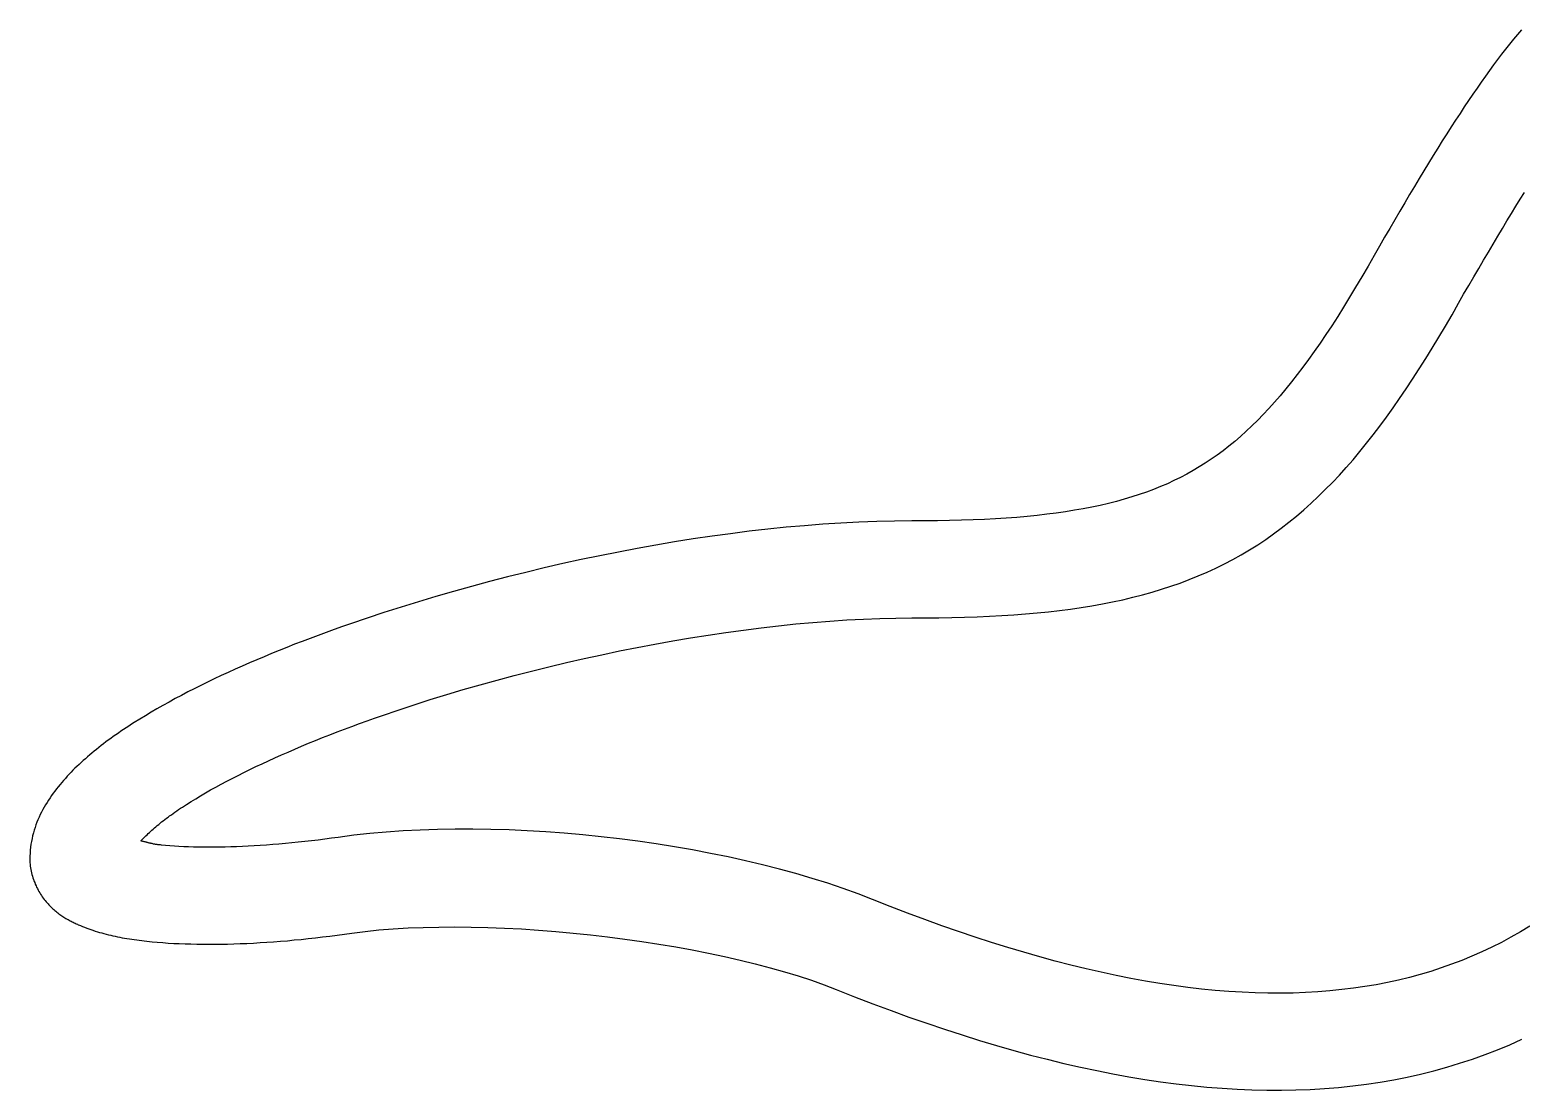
# Model space of a CAD drawing. Extents: x 0 to 745, y 0 to 539.
# Drawn here: x 287.6 to 299.9, y 410.1 to 418.85 of the extents above; entities that cross this region are included whole.
import ezdxf

# ---------------------------------------------------------------- set-up
doc = ezdxf.new("R2010")
doc.units = 0
doc.layers.get('0').update_dxf_attribs({"linetype": 'CONTINUOUS'})

msp = doc.modelspace()

# ---------------------------------------------------------------- linework, layer by layer
at = {"color": 7}
for points in [[(299.902, 418.854), (299.886, 418.835), (299.87, 418.816), (299.854, 418.796), (299.837, 418.777)], [(299.837, 418.777), (299.805, 418.736), (299.772, 418.695), (299.739, 418.652), (299.706, 418.609), (299.673, 418.564), (299.639, 418.518), (299.605, 418.471), (299.571, 418.423), (299.536, 418.373), (299.502, 418.323), (299.467, 418.271), (299.431, 418.218), (299.396, 418.164), (299.36, 418.109), (299.323, 418.053), (299.287, 417.996), (299.25, 417.937), (299.212, 417.877), (299.174, 417.816), (299.136, 417.754), (299.098, 417.691), (299.059, 417.626), (299.02, 417.561), (298.98, 417.494), (298.94, 417.426), (298.899, 417.357), (298.858, 417.286), (298.816, 417.214), (298.774, 417.142), (298.732, 417.067), (298.689, 416.992)], [(299.384, 416.597), (299.426, 416.671), (299.468, 416.743), (299.509, 416.814), (299.55, 416.884), (299.59, 416.953), (299.63, 417.02), (299.669, 417.086), (299.707, 417.151), (299.746, 417.215), (299.783, 417.277), (299.82, 417.338), (299.857, 417.397), (299.893, 417.455), (299.929, 417.512)], [(298.689, 416.992), (298.637, 416.902), (298.586, 416.814), (298.535, 416.729), (298.485, 416.646), (298.436, 416.565), (298.387, 416.488), (298.338, 416.412), (298.29, 416.339), (298.242, 416.268), (298.194, 416.2), (298.147, 416.134), (298.1, 416.069), (298.053, 416.008), (298.006, 415.948), (297.96, 415.89), (297.913, 415.834), (297.867, 415.781), (297.82, 415.729), (297.773, 415.679), (297.727, 415.631), (297.68, 415.585), (297.633, 415.541), (297.585, 415.498), (297.538, 415.457), (297.49, 415.418), (297.442, 415.38), (297.393, 415.344), (297.344, 415.31), (297.294, 415.277), (297.244, 415.246), (297.194, 415.216)], [(297.592, 414.522), (297.66, 414.562), (297.727, 414.604), (297.793, 414.648), (297.858, 414.693), (297.922, 414.74), (297.984, 414.789), (298.046, 414.839), (298.107, 414.892), (298.167, 414.946), (298.227, 415.001), (298.285, 415.059), (298.344, 415.118), (298.401, 415.179), (298.458, 415.242), (298.514, 415.306), (298.57, 415.373), (298.625, 415.441), (298.68, 415.511), (298.735, 415.583), (298.789, 415.657), (298.844, 415.733), (298.898, 415.81), (298.952, 415.89), (299.005, 415.971), (299.059, 416.055), (299.113, 416.14), (299.167, 416.227), (299.221, 416.317), (299.275, 416.408), (299.33, 416.501), (299.384, 416.597)], [(297.194, 415.216), (297.142, 415.187), (297.09, 415.159), (297.036, 415.133), (296.982, 415.108), (296.926, 415.084), (296.869, 415.061), (296.81, 415.039), (296.75, 415.018), (296.689, 414.998), (296.626, 414.979), (296.562, 414.962), (296.496, 414.945), (296.429, 414.929), (296.36, 414.914), (296.289, 414.901), (296.217, 414.888), (296.142, 414.876), (296.066, 414.865), (295.987, 414.855), (295.907, 414.846), (295.825, 414.838), (295.74, 414.83), (295.653, 414.824), (295.565, 414.818), (295.473, 414.813), (295.38, 414.809), (295.284, 414.806), (295.185, 414.803), (295.085, 414.801), (294.981, 414.8), (294.875, 414.8)], [(294.875, 414.8), (294.731, 414.799), (294.585, 414.796), (294.438, 414.79), (294.29, 414.783), (294.141, 414.773), (293.99, 414.761), (293.839, 414.748), (293.687, 414.732), (293.534, 414.715), (293.38, 414.695), (293.227, 414.674), (293.072, 414.652), (292.918, 414.627), (292.764, 414.601), (292.609, 414.573), (292.455, 414.544), (292.301, 414.513), (292.148, 414.481), (291.995, 414.448), (291.843, 414.413), (291.691, 414.376), (291.54, 414.339), (291.391, 414.3), (291.242, 414.26), (291.095, 414.219), (290.949, 414.177), (290.805, 414.134), (290.662, 414.09), (290.521, 414.044), (290.382, 413.998), (290.245, 413.952)], [(294.875, 414), (294.986, 414), (295.096, 414.001), (295.204, 414.003), (295.31, 414.006), (295.413, 414.01), (295.516, 414.014), (295.616, 414.019), (295.715, 414.026), (295.812, 414.033), (295.907, 414.041), (296.001, 414.051), (296.093, 414.061), (296.183, 414.073), (296.272, 414.086), (296.36, 414.1), (296.446, 414.116), (296.531, 414.132), (296.614, 414.15), (296.696, 414.17), (296.777, 414.19), (296.857, 414.213), (296.935, 414.236), (297.012, 414.261), (297.088, 414.288), (297.163, 414.316), (297.237, 414.346), (297.31, 414.378), (297.382, 414.411), (297.453, 414.446), (297.523, 414.483), (297.592, 414.522)], [(290.245, 413.952), (290.178, 413.928), (290.11, 413.904), (290.044, 413.88), (289.978, 413.855), (289.912, 413.831), (289.847, 413.806), (289.783, 413.782), (289.72, 413.757), (289.657, 413.731), (289.594, 413.706), (289.533, 413.68), (289.472, 413.655), (289.412, 413.629), (289.352, 413.603), (289.293, 413.577), (289.235, 413.55), (289.178, 413.524), (289.121, 413.497), (289.065, 413.47), (289.01, 413.443), (288.956, 413.416), (288.903, 413.389), (288.85, 413.361), (288.799, 413.334), (288.748, 413.306), (288.698, 413.278), (288.648, 413.25), (288.6, 413.221), (288.553, 413.193), (288.506, 413.165), (288.461, 413.136)], [(290.508, 413.195), (290.637, 413.239), (290.769, 413.283), (290.902, 413.326), (291.038, 413.367), (291.175, 413.408), (291.313, 413.448), (291.454, 413.487), (291.595, 413.525), (291.738, 413.561), (291.881, 413.597), (292.026, 413.631), (292.171, 413.665), (292.317, 413.696), (292.463, 413.727), (292.61, 413.756), (292.756, 413.784), (292.903, 413.81), (293.049, 413.835), (293.196, 413.858), (293.341, 413.88), (293.487, 413.9), (293.631, 413.919), (293.775, 413.935), (293.917, 413.95), (294.059, 413.963), (294.199, 413.974), (294.338, 413.983), (294.475, 413.991), (294.61, 413.996), (294.743, 413.999), (294.875, 414)], [(288.892, 412.461), (288.93, 412.485), (288.968, 412.508), (289.008, 412.532), (289.049, 412.556), (289.091, 412.58), (289.134, 412.604), (289.179, 412.628), (289.224, 412.652), (289.27, 412.676), (289.317, 412.7), (289.366, 412.724), (289.415, 412.749), (289.465, 412.773), (289.516, 412.797), (289.568, 412.821), (289.621, 412.845), (289.675, 412.869), (289.73, 412.893), (289.785, 412.917), (289.841, 412.941), (289.898, 412.965), (289.956, 412.988), (290.015, 413.012), (290.074, 413.035), (290.134, 413.059), (290.195, 413.082), (290.256, 413.105), (290.318, 413.128), (290.381, 413.15), (290.444, 413.173), (290.508, 413.195)], [(288.461, 413.136), (288.439, 413.122), (288.416, 413.107), (288.394, 413.093), (288.373, 413.078), (288.351, 413.064), (288.33, 413.049), (288.309, 413.035), (288.288, 413.02), (288.268, 413.005), (288.247, 412.99), (288.227, 412.976), (288.207, 412.961), (288.188, 412.946), (288.168, 412.931), (288.149, 412.915), (288.131, 412.9), (288.112, 412.885), (288.094, 412.87), (288.075, 412.854), (288.058, 412.838), (288.04, 412.823), (288.023, 412.807), (288.006, 412.791), (287.989, 412.775), (287.972, 412.759), (287.956, 412.743), (287.94, 412.726), (287.924, 412.71), (287.908, 412.693), (287.893, 412.676), (287.878, 412.659)], [(287.878, 412.659), (287.863, 412.642), (287.849, 412.625), (287.834, 412.607), (287.82, 412.589), (287.806, 412.571), (287.793, 412.553), (287.779, 412.534), (287.767, 412.516), (287.754, 412.496), (287.742, 412.477), (287.73, 412.458), (287.718, 412.438), (287.707, 412.418), (287.696, 412.397), (287.686, 412.377), (287.677, 412.356), (287.667, 412.334), (287.659, 412.313), (287.65, 412.291), (287.643, 412.269), (287.636, 412.247), (287.629, 412.225), (287.623, 412.202), (287.618, 412.179), (287.613, 412.155), (287.609, 412.132), (287.606, 412.108), (287.603, 412.084), (287.602, 412.059), (287.6, 412.034), (287.6, 412.009)], [(288.516, 412.159), (288.524, 412.168), (288.532, 412.176), (288.54, 412.185), (288.549, 412.194), (288.558, 412.202), (288.567, 412.211), (288.577, 412.22), (288.587, 412.229), (288.597, 412.239), (288.607, 412.248), (288.618, 412.257), (288.629, 412.267), (288.64, 412.276), (288.651, 412.286), (288.663, 412.296), (288.675, 412.306), (288.687, 412.316), (288.7, 412.326), (288.713, 412.336), (288.726, 412.346), (288.74, 412.356), (288.753, 412.366), (288.768, 412.376), (288.782, 412.387), (288.797, 412.397), (288.812, 412.408), (288.827, 412.418), (288.843, 412.429), (288.859, 412.439), (288.875, 412.45), (288.892, 412.461)], [(290.144, 412.189), (290.088, 412.181), (290.032, 412.174), (289.977, 412.167), (289.922, 412.16), (289.868, 412.154), (289.814, 412.148), (289.761, 412.143), (289.708, 412.138), (289.655, 412.133), (289.603, 412.129), (289.552, 412.125), (289.501, 412.122), (289.451, 412.119), (289.402, 412.116), (289.353, 412.114), (289.305, 412.112), (289.258, 412.11), (289.211, 412.109), (289.165, 412.108), (289.12, 412.108), (289.076, 412.108), (289.033, 412.108), (288.99, 412.109), (288.949, 412.109), (288.908, 412.111), (288.869, 412.112), (288.83, 412.114), (288.792, 412.116), (288.756, 412.119), (288.72, 412.122), (288.686, 412.125)], [(294.55, 411.677), (294.431, 411.723), (294.309, 411.767), (294.182, 411.81), (294.052, 411.85), (293.919, 411.89), (293.783, 411.927), (293.644, 411.962), (293.503, 411.996), (293.359, 412.028), (293.213, 412.057), (293.066, 412.085), (292.917, 412.111), (292.767, 412.135), (292.616, 412.157), (292.464, 412.176), (292.312, 412.194), (292.16, 412.21), (292.007, 412.223), (291.855, 412.234), (291.703, 412.243), (291.553, 412.25), (291.403, 412.255), (291.254, 412.257), (291.108, 412.257), (290.962, 412.254), (290.819, 412.249), (290.679, 412.242), (290.54, 412.233), (290.405, 412.221), (290.273, 412.206), (290.144, 412.189)], [(288.686, 412.125), (288.678, 412.126), (288.67, 412.127), (288.663, 412.127), (288.656, 412.128), (288.649, 412.129), (288.643, 412.13), (288.637, 412.131), (288.631, 412.132), (288.625, 412.133), (288.619, 412.134), (288.614, 412.135), (288.609, 412.137), (288.604, 412.138), (288.599, 412.139), (288.594, 412.14), (288.589, 412.141), (288.585, 412.142), (288.58, 412.143), (288.575, 412.145), (288.571, 412.146), (288.566, 412.147), (288.561, 412.148), (288.557, 412.149), (288.552, 412.151), (288.547, 412.152), (288.542, 412.153), (288.537, 412.154), (288.532, 412.156), (288.527, 412.157), (288.521, 412.158), (288.516, 412.159)], [(287.6, 412.009), (287.6, 411.995), (287.601, 411.981), (287.602, 411.966), (287.604, 411.952), (287.606, 411.938), (287.608, 411.924), (287.611, 411.91), (287.614, 411.896), (287.617, 411.882), (287.621, 411.869), (287.625, 411.855), (287.63, 411.842), (287.634, 411.829), (287.64, 411.816), (287.645, 411.803), (287.651, 411.79), (287.656, 411.778), (287.662, 411.766), (287.669, 411.754), (287.675, 411.742), (287.682, 411.73), (287.689, 411.719), (287.696, 411.708), (287.703, 411.698), (287.711, 411.687), (287.718, 411.677), (287.726, 411.667), (287.734, 411.658), (287.742, 411.649), (287.75, 411.64), (287.758, 411.631)], [(287.758, 411.631), (287.766, 411.623), (287.774, 411.615), (287.782, 411.607), (287.79, 411.6), (287.798, 411.593), (287.807, 411.586), (287.815, 411.579), (287.823, 411.572), (287.831, 411.566), (287.84, 411.559), (287.848, 411.553), (287.856, 411.547), (287.865, 411.542), (287.873, 411.536), (287.881, 411.531), (287.89, 411.525), (287.898, 411.52), (287.907, 411.515), (287.915, 411.51), (287.924, 411.506), (287.932, 411.501), (287.941, 411.497), (287.949, 411.492), (287.958, 411.488), (287.966, 411.484), (287.975, 411.48), (287.983, 411.476), (287.992, 411.472), (288, 411.468), (288.009, 411.465), (288.017, 411.461)], [(298.322, 410.922), (298.223, 410.914), (298.122, 410.908), (298.02, 410.904), (297.917, 410.903), (297.812, 410.903), (297.705, 410.906), (297.598, 410.91), (297.488, 410.917), (297.377, 410.926), (297.265, 410.937), (297.151, 410.95), (297.036, 410.966), (296.919, 410.983), (296.801, 411.003), (296.681, 411.025), (296.559, 411.049), (296.437, 411.075), (296.312, 411.104), (296.186, 411.134), (296.058, 411.167), (295.929, 411.202), (295.799, 411.24), (295.666, 411.279), (295.532, 411.321), (295.397, 411.365), (295.26, 411.411), (295.121, 411.46), (294.981, 411.511), (294.839, 411.564), (294.695, 411.619), (294.55, 411.677)], [(288.017, 411.461), (288.034, 411.454), (288.051, 411.447), (288.069, 411.44), (288.086, 411.434), (288.104, 411.428), (288.121, 411.422), (288.139, 411.416), (288.157, 411.41), (288.175, 411.405), (288.193, 411.4), (288.211, 411.395), (288.229, 411.39), (288.248, 411.385), (288.267, 411.381), (288.285, 411.377), (288.304, 411.373), (288.323, 411.369), (288.342, 411.365), (288.362, 411.361), (288.381, 411.358), (288.401, 411.355), (288.421, 411.351), (288.441, 411.348), (288.461, 411.345), (288.482, 411.343), (288.502, 411.34), (288.523, 411.337), (288.544, 411.335), (288.565, 411.333), (288.586, 411.33), (288.608, 411.328)], [(290.256, 411.398), (290.366, 411.413), (290.479, 411.425), (290.598, 411.434), (290.72, 411.441), (290.845, 411.446), (290.974, 411.449), (291.106, 411.45), (291.24, 411.449), (291.377, 411.445), (291.515, 411.44), (291.655, 411.433), (291.796, 411.423), (291.938, 411.412), (292.08, 411.399), (292.223, 411.384), (292.365, 411.368), (292.507, 411.349), (292.648, 411.329), (292.788, 411.308), (292.927, 411.284), (293.063, 411.26), (293.197, 411.233), (293.329, 411.205), (293.458, 411.176), (293.583, 411.145), (293.705, 411.113), (293.823, 411.08), (293.937, 411.045), (294.047, 411.01), (294.151, 410.973), (294.25, 410.934)], [(299.972, 411.456), (299.894, 411.409), (299.816, 411.365), (299.737, 411.322), (299.657, 411.282), (299.576, 411.243), (299.494, 411.207), (299.411, 411.173), (299.327, 411.141), (299.241, 411.111), (299.155, 411.083), (299.067, 411.057), (298.979, 411.033), (298.889, 411.011), (298.797, 410.991), (298.705, 410.973), (298.611, 410.958), (298.516, 410.944), (298.42, 410.932), (298.322, 410.922)], [(288.608, 411.328), (288.651, 411.324), (288.696, 411.32), (288.741, 411.317), (288.787, 411.314), (288.833, 411.312), (288.881, 411.31), (288.929, 411.309), (288.978, 411.308), (289.027, 411.307), (289.077, 411.307), (289.128, 411.307), (289.179, 411.307), (289.231, 411.308), (289.283, 411.31), (289.336, 411.312), (289.39, 411.314), (289.444, 411.317), (289.499, 411.32), (289.554, 411.323), (289.61, 411.327), (289.667, 411.332), (289.724, 411.336), (289.781, 411.342), (289.839, 411.347), (289.897, 411.353), (289.956, 411.36), (290.015, 411.367), (290.075, 411.374), (290.135, 411.382), (290.195, 411.39), (290.256, 411.398)], [(294.25, 410.934), (294.402, 410.874), (294.553, 410.816), (294.703, 410.76), (294.851, 410.706), (294.999, 410.654), (295.144, 410.605), (295.289, 410.558), (295.432, 410.513), (295.574, 410.471), (295.715, 410.43), (295.854, 410.392), (295.992, 410.357), (296.129, 410.323), (296.265, 410.292), (296.4, 410.264), (296.533, 410.237), (296.665, 410.213), (296.796, 410.191), (296.926, 410.172), (297.054, 410.155), (297.182, 410.14), (297.308, 410.128), (297.433, 410.118), (297.557, 410.11), (297.68, 410.105), (297.802, 410.103), (297.923, 410.102), (298.043, 410.104), (298.161, 410.109), (298.279, 410.116), (298.395, 410.125)], [(298.395, 410.125), (298.511, 410.137), (298.625, 410.151), (298.738, 410.168), (298.85, 410.188), (298.961, 410.21), (299.071, 410.235), (299.179, 410.262), (299.287, 410.291), (299.393, 410.324), (299.498, 410.358), (299.602, 410.396), (299.705, 410.435), (299.806, 410.477), (299.907, 410.522)]]:
    msp.add_lwpolyline(points, dxfattribs=at)

doc.saveas('drawing.dxf')
